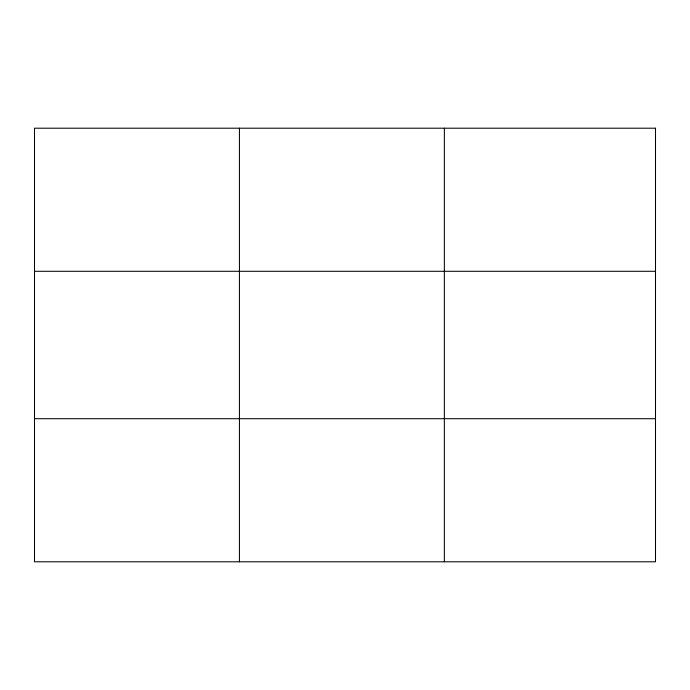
<?xml version="1.0" encoding="UTF-8"?>
<svg xmlns="http://www.w3.org/2000/svg" width="690" height="690" viewBox="0 0 690 690"><rect width="100%" height="100%" fill="white"/><g stroke="black" fill="none" stroke-linecap="round" stroke-linejoin="round"><path stroke-width="1.03" d="M239.43 561.798L239.43 128.202M444.36 561.798L444.36 128.202M34.5 271.291L655.5 271.291M34.5 418.709L655.5 418.709M655.5 128.202L655.5 561.798L34.5 561.798L34.5 128.202L655.5 128.202"/></g></svg>
